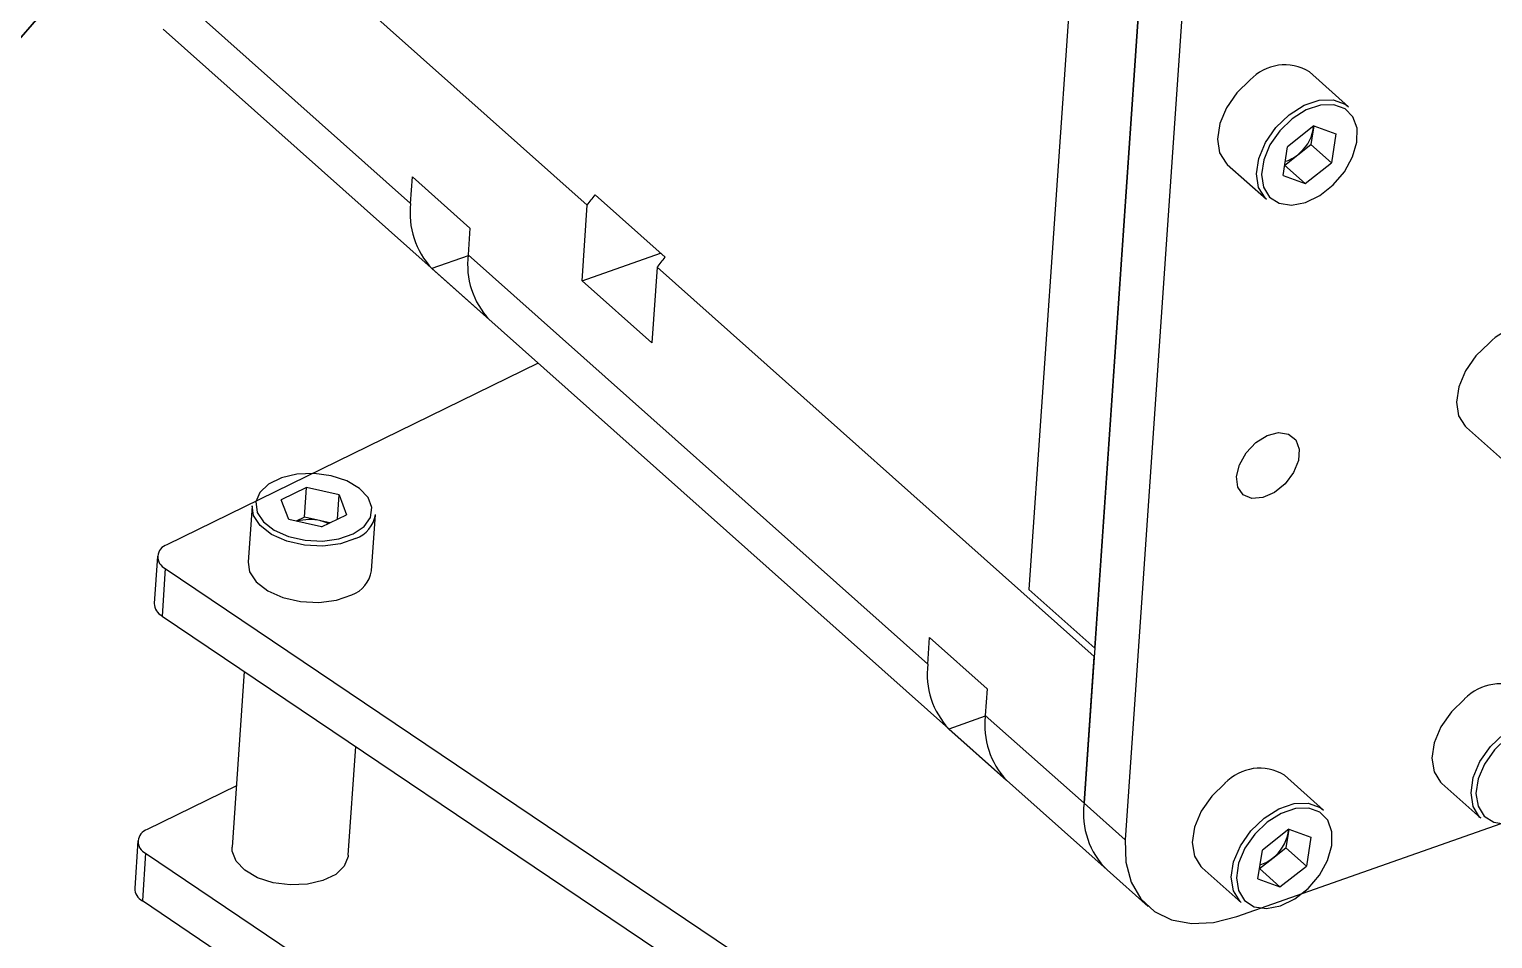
# Model space of a CAD drawing. Header units: millimetres. Extents: x -253 to 12701, y 1223 to 2077.
# Drawn here: x 3711.5 to 3840.4, y 1541.5 to 1621.6 of the extents above; entities that cross this region are included whole.
import ezdxf

# ---------------------------------------------------------------- set-up
doc = ezdxf.new("R2010")
doc.units = ezdxf.units.MM
doc.layers.add('0.3mm', color=240, linetype='Continuous', lineweight=30)
doc.styles.get("Standard").update_dxf_attribs({"font": 'arial.ttf'})
doc.dimstyles.new('TL1 2 to', dxfattribs={"dimtxt": 4, "dimasz": 3, "dimexe": 1, "dimexo": 0, "dimgap": 1.5, "dimtad": 1, "dimdec": 0, "dimlfac": 0.5, "dimzin": 0, "dimdsep": 46, "dimtxsty": 'Standard', "dimcen": 0.01, "dimclrd": 256, "dimclre": 3, "dimclrt": 3, "dimadec": 0, "dimazin": 0, "dimtfac": 1, "dimtdec": 0, "dimtofl": 0, "dimtmove": 1, "dimatfit": 1, "dimfxl": 1, "dimtolj": 1, "dimtzin": 0, "dimlwd": -1, "dimlwe": -1, "dimarcsym": 0})

msp = doc.modelspace()

# ---------------------------------------------------------------- linework, layer by layer
at = {"color": 7, "linetype": 'Continuous', "lineweight": 25}
for p, q in [((3804.92, 1650.54), (3799.52, 1572.29)), ((3810.72, 1645.38), (3804.38, 1553.47)), ((3805.32, 1567.13), (3810.72, 1645.38)), ((3814.34, 1642.16), (3808, 1550.25)), ((3760.61, 1606.14), (3722.11, 1640.4)), ((3721.22, 1627.48), (3745.05, 1606.27)), ((3723.25, 1621.61), (3806.41, 1547.6)), ((3827.69, 1614.8), (3824.24, 1617.86)), ((3824.63, 1613.1), (3822.3, 1611.27)), ((3824.62, 1613.09), (3824.57, 1612.75)), ((3824.63, 1613.1), (3826.57, 1612.4)), ((3824.57, 1612.75), (3824.37, 1611.48)), ((3826.57, 1612.4), (3826.18, 1609.87)), ((3821.92, 1608.74), (3822.3, 1611.27)), ((3822.06, 1609.66), (3823.21, 1610.57)), ((3823.21, 1610.57), (3824.37, 1611.48)), ((3824.37, 1611.48), (3826.18, 1609.87)), ((3817, 1609.72), (3820.44, 1606.66)), ((3822.05, 1609.64), (3823.85, 1608.04)), ((3823.85, 1608.04), (3826.18, 1609.87)), ((3745.05, 1606.27), (3745.21, 1608.62)), ((3745.21, 1608.62), (3750.28, 1604.11)), ((3821.92, 1608.74), (3823.85, 1608.04)), ((3767.47, 1601.55), (3761.32, 1607.03)), ((3760.15, 1599.48), (3760.61, 1606.14)), ((3750.28, 1604.11), (3750.12, 1601.76)), ((3750.12, 1601.68), (3746.92, 1600.56)), ((3750.12, 1601.76), (3790.61, 1565.72)), ((3760.15, 1599.48), (3767.06, 1601.91)), ((3751.99, 1596.04), (3746.92, 1600.56)), ((3766.77, 1600.66), (3766.31, 1594)), ((3805.27, 1566.39), (3766.77, 1600.66)), ((3766.31, 1594), (3760.15, 1599.48)), ((3817.83, 1543.51), (3964.56, 1595.09)), ((3756.28, 1592.21), (3723.58, 1576.23)), ((3838.06, 1586.55), (3841.5, 1583.49)), ((3735.87, 1581.27), (3733.65, 1580.18)), ((3735.69, 1578.66), (3735.87, 1581.27)), ((3738.75, 1580.62), (3735.87, 1581.27)), ((3731.08, 1579.65), (3730.73, 1574.69)), ((3734.31, 1578.45), (3733.65, 1580.18)), ((3738.6, 1578.48), (3738.75, 1580.62)), ((3738.75, 1580.62), (3739.41, 1578.88)), ((3737.19, 1577.8), (3734.31, 1578.45)), ((3735.69, 1578.66), (3734.96, 1578.3)), ((3737.13, 1578.33), (3735.69, 1578.66)), ((3737.92, 1578.15), (3737.13, 1578.33)), ((3737.19, 1577.8), (3739.41, 1578.88)), ((3741.61, 1573.93), (3741.95, 1578.9)), ((3722.76, 1575.24), (3722.47, 1571.06)), ((3723.43, 1574.14), (3723.15, 1569.96)), ((3723.43, 1574.14), (3806.8, 1518.01)), ((3805.32, 1567.13), (3799.52, 1572.29)), ((3723.15, 1569.96), (3806.51, 1513.83)), ((3790.61, 1565.72), (3790.77, 1568.07)), ((3790.77, 1568.07), (3795.85, 1563.56)), ((3804.38, 1553.47), (3805.27, 1566.39)), ((3730.39, 1565.08), (3729.32, 1549.6)), ((3795.85, 1563.56), (3795.68, 1561.21)), ((3795.68, 1561.13), (3792.48, 1560.01)), ((3795.68, 1561.21), (3804.38, 1553.47)), ((3797.55, 1555.49), (3792.48, 1560.01)), ((3739.56, 1548.89), (3740.22, 1558.47)), ((3729.7, 1555), (3721.85, 1551.16)), ((3825.47, 1552.88), (3822.03, 1555.94)), ((3835.9, 1555.22), (3839.34, 1552.16)), ((3804.38, 1553.47), (3808, 1550.25)), ((3822.42, 1551.18), (3820.09, 1549.34)), ((3822.41, 1551.17), (3822.35, 1550.82)), ((3822.42, 1551.18), (3824.36, 1550.48)), ((3721.03, 1550.17), (3720.74, 1545.99)), ((3822.35, 1550.82), (3822.16, 1549.56)), ((3824.36, 1550.48), (3823.97, 1547.95)), ((3721.7, 1549.07), (3721.42, 1544.9)), ((3721.7, 1549.07), (3805.07, 1492.94)), ((3819.7, 1546.81), (3820.09, 1549.34)), ((3819.84, 1547.74), (3821, 1548.64)), ((3821, 1548.64), (3822.16, 1549.56)), ((3822.16, 1549.56), (3823.97, 1547.95)), ((3806.41, 1547.6), (3810.03, 1544.38)), ((3814.79, 1547.8), (3818.23, 1544.74)), ((3819.84, 1547.72), (3821.64, 1546.12)), ((3821.64, 1546.12), (3823.97, 1547.95)), ((3819.7, 1546.81), (3821.64, 1546.12)), ((3721.42, 1544.9), (3804.79, 1488.76))]:
    msp.add_line(p, q, dxfattribs=at)
at = {"color": 7, "linetype": 'Continuous', "lineweight": 25, "flags": 128}
for points in [[(3819.01, 1617.15), (3817.84, 1616.03), (3816.92, 1614.71), (3816.33, 1613.31), (3816.13, 1611.95), (3816.32, 1610.75), (3816.89, 1609.83), (3817, 1609.72)], [(3822.72, 1613.73), (3821.63, 1612.68), (3820.76, 1611.43), (3820.21, 1610.11), (3820.01, 1608.83), (3820.19, 1607.71), (3820.73, 1606.84), (3821.58, 1606.3), (3822.67, 1606.14), (3823.9, 1606.37), (3825.16, 1606.98), (3826.33, 1607.91), (3827.33, 1609.07), (3828.04, 1610.37), (3828.42, 1611.68), (3828.43, 1612.9), (3828.07, 1613.91), (3827.37, 1614.62), (3826.39, 1614.97), (3825.21, 1614.93), (3823.96, 1614.51), (3822.72, 1613.73)], [(3822.45, 1614.09), (3823.76, 1614.92), (3825.09, 1615.37), (3826.34, 1615.41), (3827.38, 1615.03), (3827.69, 1614.8)], [(3820.44, 1606.66), (3820.33, 1606.77), (3819.76, 1607.69), (3819.57, 1608.89), (3819.77, 1610.25), (3820.36, 1611.65), (3821.28, 1612.97), (3822.45, 1614.09)], [(3824.57, 1612.75), (3824.59, 1613.03), (3824.59, 1613.07)], [(3840.07, 1593.98), (3838.9, 1592.86), (3837.99, 1591.54), (3837.4, 1590.14), (3837.19, 1588.78), (3837.38, 1587.58), (3837.95, 1586.66), (3838.06, 1586.55)], [(3817.8, 1582.23), (3818.06, 1583.28), (3818.65, 1584.33), (3819.51, 1585.22), (3820.5, 1585.84), (3821.51, 1586.11), (3822.39, 1585.98), (3823.03, 1585.47), (3823.33, 1584.66), (3823.26, 1583.66), (3822.83, 1582.59), (3822.09, 1581.6), (3821.15, 1580.83), (3820.13, 1580.38), (3819.17, 1580.31), (3818.4, 1580.64), (3817.92, 1581.3), (3817.8, 1582.23)], [(3740.2, 1576.79), (3738.86, 1576.32), (3737.31, 1576.12), (3735.69, 1576.19), (3734.14, 1576.54), (3732.8, 1577.14), (3731.79, 1577.92), (3731.2, 1578.82), (3731.08, 1579.65)], [(3731.54, 1579.08), (3732.09, 1578.26), (3733.04, 1577.52), (3734.3, 1576.97), (3735.75, 1576.64), (3737.28, 1576.56), (3738.74, 1576.76), (3740, 1577.19)], [(3730.73, 1574.69), (3730.86, 1573.86), (3731.45, 1572.96), (3732.46, 1572.18), (3733.8, 1571.58), (3735.35, 1571.23), (3736.97, 1571.16), (3738.52, 1571.36), (3739.86, 1571.83)], [(3837.91, 1562.65), (3836.74, 1561.53), (3835.82, 1560.21), (3835.23, 1558.8), (3835.02, 1557.45), (3835.22, 1556.25), (3835.79, 1555.32), (3835.9, 1555.22)], [(3841.62, 1559.23), (3840.53, 1558.17), (3839.66, 1556.93), (3839.11, 1555.61), (3838.91, 1554.33), (3839.09, 1553.21), (3839.63, 1552.33), (3840.48, 1551.8), (3841.57, 1551.64), (3842.8, 1551.87), (3844.06, 1552.48), (3845.23, 1553.4), (3846.23, 1554.57), (3846.94, 1555.86), (3847.32, 1557.18), (3847.33, 1558.39), (3846.97, 1559.4), (3846.27, 1560.12), (3845.28, 1560.47), (3844.11, 1560.43), (3842.86, 1560.01), (3841.62, 1559.23)], [(3839.34, 1552.16), (3839.23, 1552.26), (3838.66, 1553.19), (3838.47, 1554.38), (3838.67, 1555.74), (3839.26, 1557.15), (3840.18, 1558.47), (3841.35, 1559.59)], [(3816.8, 1555.23), (3815.63, 1554.11), (3814.71, 1552.79), (3814.12, 1551.38), (3813.91, 1550.02), (3814.1, 1548.83), (3814.68, 1547.9), (3814.79, 1547.8)], [(3820.51, 1551.81), (3819.42, 1550.75), (3818.55, 1549.51), (3818, 1548.19), (3817.8, 1546.91), (3817.98, 1545.78), (3818.52, 1544.91), (3819.37, 1544.37), (3820.46, 1544.21), (3821.69, 1544.45), (3822.94, 1545.06), (3824.12, 1545.98), (3825.11, 1547.14), (3825.83, 1548.44), (3826.21, 1549.76), (3826.22, 1550.97), (3825.86, 1551.98), (3825.15, 1552.69), (3824.17, 1553.05), (3823, 1553.01), (3821.74, 1552.58), (3820.51, 1551.81)], [(3820.24, 1552.17), (3821.54, 1552.99), (3822.88, 1553.44), (3824.13, 1553.48), (3825.17, 1553.11), (3825.47, 1552.88)], [(3818.23, 1544.74), (3818.12, 1544.84), (3817.54, 1545.77), (3817.35, 1546.96), (3817.56, 1548.32), (3818.15, 1549.72), (3819.07, 1551.04), (3820.24, 1552.17)], [(3822.35, 1550.82), (3822.38, 1551.11), (3822.38, 1551.15)], [(3808, 1550.25), (3808.06, 1548.28), (3808.52, 1546.53), (3809.38, 1545.07), (3810.58, 1543.95), (3812.09, 1543.21), (3813.85, 1542.89), (3815.79, 1542.99), (3817.83, 1543.51)], [(3739.56, 1548.89), (3739.55, 1548.79), (3739.21, 1547.95), (3738.45, 1547.21), (3737.33, 1546.66), (3735.96, 1546.34), (3734.45, 1546.28), (3732.94, 1546.48), (3731.56, 1546.92), (3730.44, 1547.57), (3729.68, 1548.37), (3729.33, 1549.25), (3729.32, 1549.6)]]:
    msp.add_lwpolyline(points, dxfattribs=at)
at = {"color": 8, "linetype": 'Continuous', "lineweight": 25, "flags": 128}
msp.add_lwpolyline([(3740, 1577.19), (3740.96, 1577.84), (3741.52, 1578.64), (3741.64, 1579.51), (3741.3, 1580.39), (3740.54, 1581.19), (3739.43, 1581.85), (3738.05, 1582.29), (3736.54, 1582.5), (3735.03, 1582.44), (3733.66, 1582.12), (3732.53, 1581.57), (3731.77, 1580.84), (3731.42, 1580), (3731.53, 1579.11), (3731.54, 1579.08)], dxfattribs=at)
at = {"color": 7, "linetype": 'Continuous', "lineweight": 25}
for centre, radius, start, end in [((3822.06, 1614.3), 4.18, 58.5101, 136.9461), ((3821.01, 1613.45), 3.62, 307.2899, 348.8638), ((3821.24, 1613.01), 3.14, 286.1334, 308.9432), ((3415.35, 1881.01), 441.31, 321.4757, 321.6233), ((3752.08, 1605.4), 7.08, 172.9758, 223.1839), ((3757.15, 1600.89), 7.08, 172.9758, 223.1839), ((3421.51, 1875.53), 441.31, 321.4757, 321.6233), ((3843.12, 1591.13), 4.18, 58.5101, 136.9461), ((3736.16, 1574.23), 4.22, 76.7615, 105.6481), ((3736.31, 1574.65), 3.77, 66.3554, 77.5333), ((3739.31, 1579.3), 2.67, 289.5604, 351.2279), ((3723.9, 1575.16), 1.12, 106.8362, 245.2535), ((3738.97, 1574.34), 2.67, 289.5604, 351.2279), ((3723.76, 1571.1), 1.29, 181.7431, 241.6678), ((3797.64, 1564.85), 7.08, 172.9758, 223.1839), ((3840.96, 1559.8), 4.18, 58.5101, 136.9461), ((3802.71, 1560.34), 7.08, 172.9758, 223.1839), ((3819.85, 1552.38), 4.18, 58.5101, 136.9461), ((3811.23, 1552.56), 6.91, 172.4052, 225.7837), ((3722.17, 1550.09), 1.12, 106.8362, 245.2535), ((3818.8, 1551.52), 3.62, 307.2899, 348.8638), ((3819.02, 1551.08), 3.14, 286.1334, 308.9432), ((3722.03, 1546.03), 1.29, 181.7431, 241.6678)]:
    msp.add_arc(centre, radius, start, end, dxfattribs=at)

# ---------------------------------------------------------------- leaders
at = {"layer": '0.3mm'}
msp.add_leader([(3766.93, 1685.33), (3681.41, 1587.36)], dimstyle='TL1 2 to', override={"dimscale": 0, "dimgap": 1.5, "dimtad": 0, "dimldrblk": 'Dot'}, dxfattribs=at)

doc.saveas('drawing.dxf')
